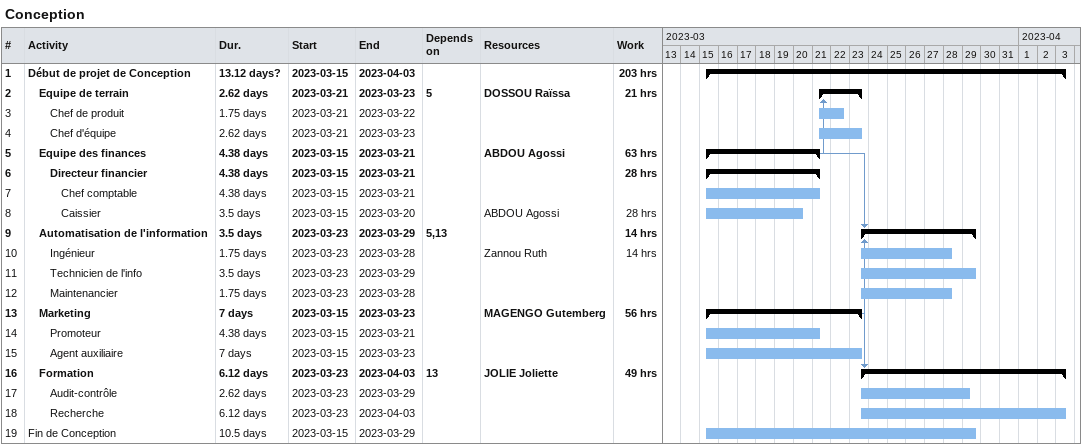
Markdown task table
Conception

| ID | Level | Task | Duration | Start | Finish | Predecessors | Resources | Work (h) |
|---|---|---|---|---|---|---|---|---|
| 1 | 1 | **Début de projet de Conception** | 13.12d? | 2023-03-15 | 2023-04-03 |  |  | 203 |
| 2 | 2 | **Equipe de terrain** | 2.62d | 2023-03-21 | 2023-03-23 | 5 | DOSSOU Raïssa | 21 |
| 3 | 3 | Chef de produit | 1.75d | 2023-03-21 | 2023-03-22 |  |  |  |
| 4 | 3 | Chef d'équipe | 2.62d | 2023-03-21 | 2023-03-23 |  |  |  |
| 5 | 2 | **Equipe des finances** | 4.38d | 2023-03-15 | 2023-03-21 |  | ABDOU Agossi | 63 |
| 6 | 3 | **Directeur financier** | 4.38d | 2023-03-15 | 2023-03-21 |  |  | 28 |
| 7 | 4 | Chef comptable | 4.38d | 2023-03-15 | 2023-03-21 |  |  |  |
| 8 | 4 | Caissier | 3.5d | 2023-03-15 | 2023-03-20 |  | ABDOU Agossi | 28 |
| 9 | 2 | **Automatisation de l'information** | 3.5d | 2023-03-23 | 2023-03-29 | 5, 13 |  | 14 |
| 10 | 3 | Ingénieur | 1.75d | 2023-03-23 | 2023-03-28 |  | Zannou Ruth | 14 |
| 11 | 3 | Technicien de l'info | 3.5d | 2023-03-23 | 2023-03-29 |  |  |  |
| 12 | 3 | Maintenancier | 1.75d | 2023-03-23 | 2023-03-28 |  |  |  |
| 13 | 2 | **Marketing** | 7d | 2023-03-15 | 2023-03-23 |  | MAGENGO Gutemberg | 56 |
| 14 | 3 | Promoteur | 4.38d | 2023-03-15 | 2023-03-21 |  |  |  |
| 15 | 3 | Agent auxiliaire | 7d | 2023-03-15 | 2023-03-23 |  |  |  |
| 16 | 2 | **Formation** | 6.12d | 2023-03-23 | 2023-04-03 | 13 | JOLIE Joliette | 49 |
| 17 | 3 | Audit-contrôle | 2.62d | 2023-03-23 | 2023-03-29 |  |  |  |
| 18 | 3 | Recherche | 6.12d | 2023-03-23 | 2023-04-03 |  |  |  |
| 19 | 1 | Fin de Conception | 10.5d | 2023-03-15 | 2023-03-29 |  |  |  |
